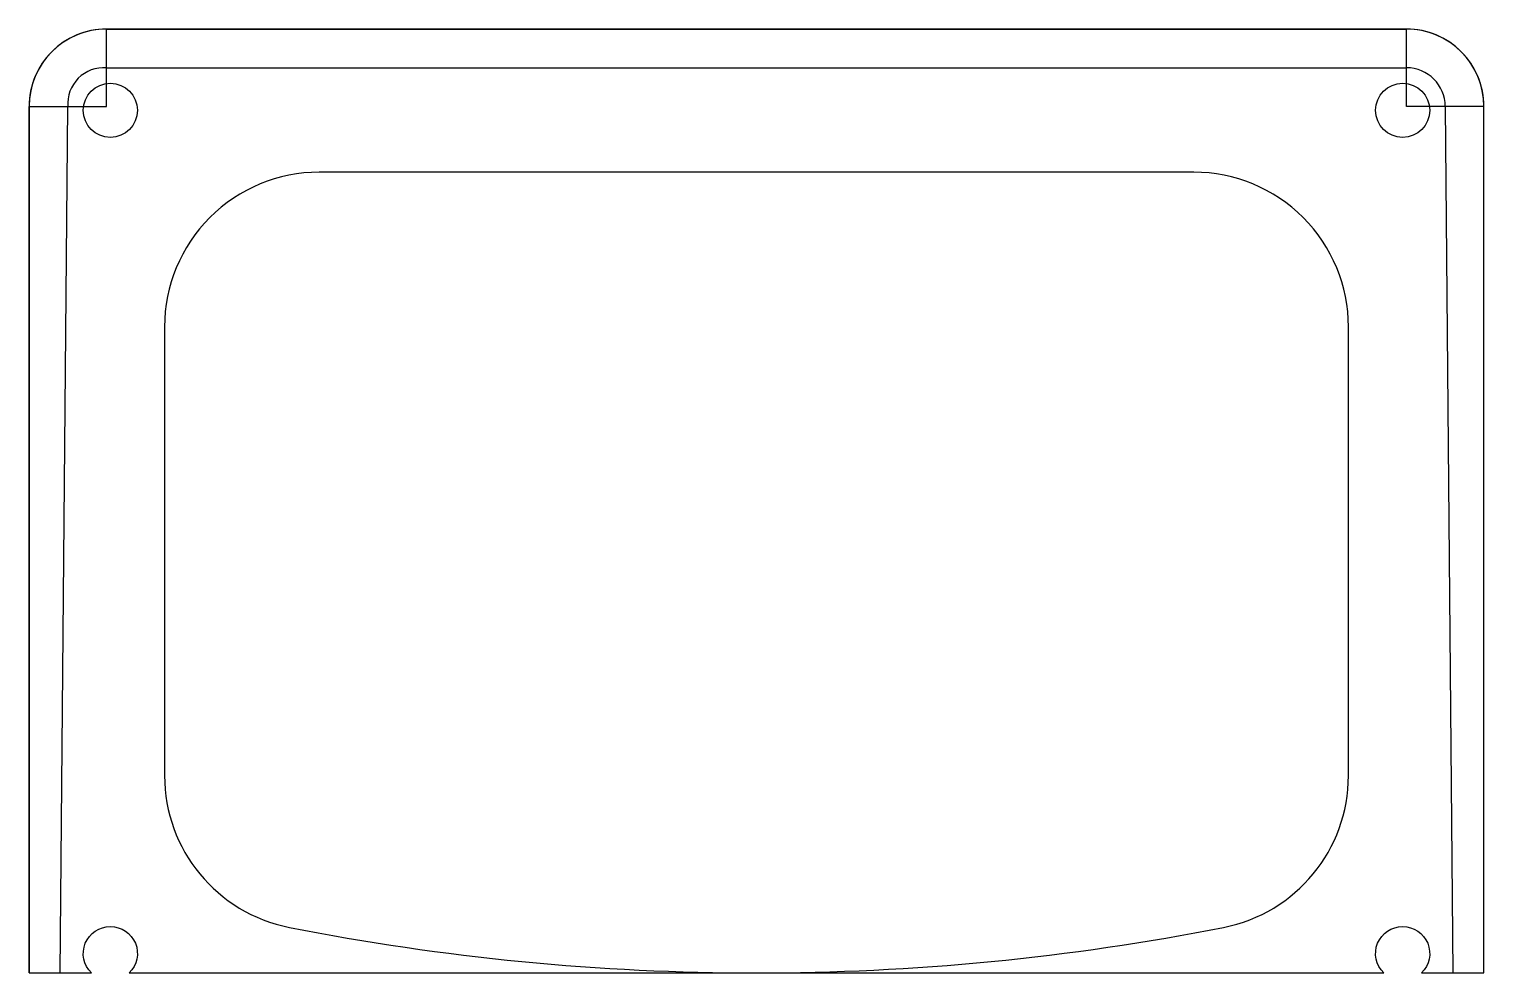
# Model space of a CAD drawing. Header units: millimetres. Extents: x 0 to 94, y -61 to 0.
import ezdxf

# ---------------------------------------------------------------- set-up
doc = ezdxf.new("R2010")
doc.units = ezdxf.units.MM
doc.layers.get('0').update_dxf_attribs({"linetype": 'CONTINUOUS'})

msp = doc.modelspace()

# ---------------------------------------------------------------- linework, layer by layer
for p, q in [((5, 0), (89, 0)), ((5, -5), (5, 0)), ((89, -5), (89, 0)), ((5, -2.5), (89, -2.5)), ((0, -61), (0, -5)), ((0, -5), (5, -5)), ((2.013, -61), (2.5, -5)), ((94, -5), (89, -5)), ((91.5, -5), (91.987, -61)), ((94, -61), (94, -5))]:
    msp.add_line(p, q)
msp.add_lwpolyline([(94, -5, 0.414214), (89, 0), (5, 0, 0.414214), (0, -5), (0, -61), (4.025, -61, -2.44949), (6.475, -61), (47, -61, 0.04859), (77.18, -58.06, 0.35841), (85.25, -48.248), (85.25, -19.25, 0.414214), (75.25, -9.25), (18.75, -9.25, 0.414214), (8.75, -19.25), (8.75, -48.248, 0.35841), (16.82, -58.06, 0.04859), (47, -61), (87.525, -61, -2.44949), (89.975, -61), (94, -61)], format="xyb", close=True)
for centre in [(5.25, -5.25), (88.75, -5.25)]:
    msp.add_circle(centre, 1.75)
for centre, radius, start, end in [((5, -5), 5, 90, 180), ((89, -5), 5, 0, 90), ((4.833, -4.833), 2.339, 85.91413, 184.08587), ((89, -5), 2.5, 0, 90)]:
    msp.add_arc(centre, radius, start, end)

doc.saveas('drawing.dxf')
